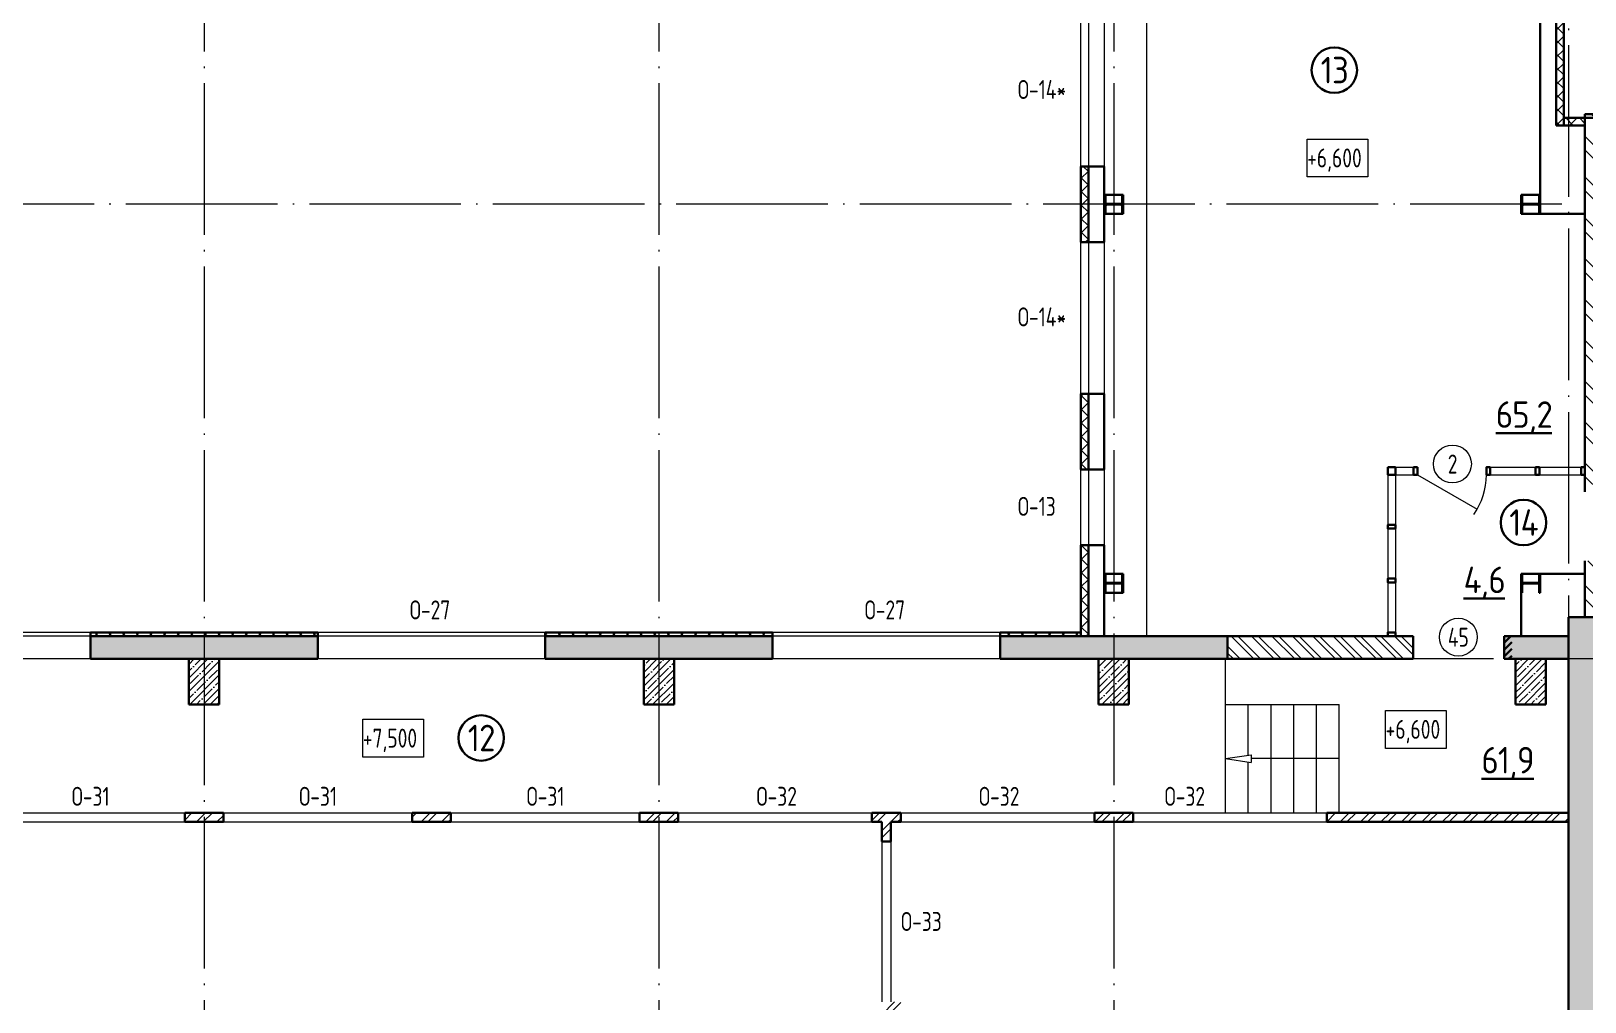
# Model space of a CAD drawing. Extents: x -965262 to 1142518, y -357520 to 71675.
# Drawn here: x -561589 to -541092, y -203877 to -191067 of the extents above; entities that cross this region are included whole.
import ezdxf

# ---------------------------------------------------------------- set-up
doc = ezdxf.new("R2010")
doc.units = 0
doc.header["$LTSCALE"] = 10
doc.linetypes.add('DOTE', pattern=[2.42, 2, -0.2, 0.02, -0.2])
doc.layers.get('0').update_dxf_attribs({"linetype": 'CONTINUOUS', "lineweight": 30})
doc.layers.add('DOTE', color=7, linetype='DOTE', lineweight=9)
doc.styles.add('GOST 2.304', font='isocpeur.ttf', dxfattribs={"width": 0.75, "height": 250})
doc.styles.add('GOST-2.304_Type-B', font='isocpeur.ttf', dxfattribs={"width": 0.9})
doc.styles.get("Standard").update_dxf_attribs({"font": 'isocpeur.ttf', "height": 300})
pattern_1 = [(45, (-631849.92, -214472.12), (-89.80256, 89.80256), []), (45, (-631760.11, -214472.12), (-89.80256, 89.80256), [158.75, -31.75, 0, -31.75])]
pattern_2 = [(135, (-631849.92, -214472.12), (-89.80256, -89.80256), []), (225, (-631849.92, -214472.12), (89.80256, -89.80256), [])]

msp = doc.modelspace()

# ---------------------------------------------------------------- hatches: boundary and pattern name
at = {"lineweight": 15}
h = msp.add_hatch(dxfattribs=at)
h.set_pattern_fill('ANSI37', color=30, scale=40, style=0)
h.set_pattern_definition([(45, (-84264.35, -633128.98), (-89.80256, 89.80256), []), (135, (-84264.35, -633128.98), (-89.80256, -89.80256), [])])
h.paths.add_polyline_path([(-547642.4, -198952.1), (-547742.4, -198952.1), (-547742.4, -199052.1), (-547642.4, -199052.1)])
h.paths.add_polyline_path([(-547642.4, -187017.1), (-547742.4, -187017.1), (-547742.4, -187852.1), (-547642.4, -187852.1)])
h.paths.add_polyline_path([(-544772.2, -186917.1), (-547742.4, -186917.1), (-547742.4, -187017.1), (-547642.4, -187017.1), (-544772.2, -187017.1)])
h.paths.add_polyline_path([(-541372.4, -186917.1), (-542972.2, -186917.1), (-542972.2, -187017.1), (-541372.4, -187017.1)])
h.paths.add_polyline_path([(-541372.4, -187017.1), (-541472.4, -187017.1), (-541472.4, -187952.1), (-541372.4, -187952.1)])
h.paths.add_polyline_path([(-547642.4, -189852.1), (-547742.4, -189852.1), (-547742.4, -190852.1), (-547642.4, -190852.1)])
h.paths.add_polyline_path([(-547642.4, -192852.1), (-547742.4, -192852.1), (-547742.4, -193852.1), (-547642.4, -193852.1)])
h.paths.add_polyline_path([(-547642.4, -195852.1), (-547742.4, -195852.1), (-547742.4, -196852.1), (-547642.4, -196852.1)])
h.paths.add_polyline_path([(-547642.4, -197852.1), (-547742.4, -197852.1), (-547742.4, -198952.1), (-547642.4, -198952.1)])
h.paths.add_polyline_path([(-541372.4, -192312.1), (-541472.4, -192312.1), (-541472.4, -189752.1), (-541372.4, -189752.1)])
h.paths.add_polyline_path([(-541092.4, -192312.1), (-541372.4, -192312.1), (-541372.4, -192212.1), (-541092.4, -192212.1)])
h.paths.add_polyline_path([(-541372.4, -187504.6), (-541472.4, -187504.6), (-541472.4, -187952.1), (-541372.4, -187952.1)])
h.paths.add_polyline_path([(-541372.4, -189504.6), (-541472.4, -189504.6), (-541472.4, -189752.1), (-541372.4, -189752.1)])
h.paths.add_polyline_path([(-542872.4, -186917.1), (-542972.2, -186917.1), (-542972.2, -187017.1), (-542872.4, -187017.1)])
h.paths.add_polyline_path([(-544872.4, -186917.1), (-544772.2, -186917.1), (-544772.2, -187017.1), (-544872.4, -187017.1)])
h = msp.add_hatch(dxfattribs=at)
h.set_pattern_fill('ANSI37', color=256, scale=40, angle=90, style=0)
h.set_pattern_definition(pattern_2)
h.paths.add_polyline_path([(-541092.4, -192162.1), (-541372.4, -192162.1), (-541372.4, -192262.1), (-541092.4, -192262.1)], flags=16)
h.paths.add_polyline_path([(-541372.4, -192262.1), (-541372.4, -192162.1), (-540492.4, -192162.1), (-540492.4, -192212.1), (-541092.4, -192212.1), (-541092.4, -192262.1)])
h.paths.add_polyline_path([(-540492.4, -192212.1), (-540052.3, -192212.1), (-540052.3, -192162.1), (-540492.4, -192162.1)])
h = msp.add_hatch(dxfattribs=at)
h.set_pattern_fill('ANSI32', color=4, scale=40, angle=90, style=0)
h.set_pattern_definition([(135, (-540857.1, -197178.84), (-269.408, -269.408), []), (135, (-540857.1, -196999.24), (-269.408, -269.408), [])])
h.paths.add_polyline_path([(-540692.4, -197147.1), (-541092.1, -197147.1), (-541092.1, -197242.1), (-540692.4, -197242.1)], flags=17)
h.paths.add_polyline_path([(-540692.4, -198057.1), (-541092.4, -198057.1), (-541092.4, -198152.1), (-540692.4, -198152.1)])
h.paths.add_polyline_path([(-540297.1, -195902.1), (-540492.1, -195902.1), (-540492.1, -196302.1), (-540297.1, -196302.1)])
h.paths.add_polyline_path([(-539387.1, -195902.1), (-539582.1, -195902.1), (-539582.1, -196302.1), (-539387.1, -196302.1)])
h.paths.add_polyline_path([(-540692.4, -196952.1), (-541092.1, -196952.1), (-541092.1, -197242.1), (-540692.4, -197242.1)])
h.paths.add_polyline_path([(-540297.1, -195902.1), (-540442.1, -195902.1), (-540442.1, -196302.1), (-540297.1, -196302.1)], flags=17)
h.paths.add_polyline_path([(-539242.1, -195902.1), (-539387.1, -195902.1), (-539387.1, -196302.1), (-539242.1, -196302.1)])
h.paths.add_polyline_path([(-540777.4, -198352.1), (-541092.4, -198352.1), (-541092.4, -198802.1), (-540777.4, -198802.1)])
h.paths.add_polyline_path([(-540692.4, -198352.1), (-540777.4, -198352.1), (-540777.4, -198802.1), (-540692.4, -198802.1)])
h.paths.add_polyline_path([(-540692.4, -198152.1), (-540777.4, -198152.1), (-540777.4, -198352.1), (-540692.4, -198352.1)])
h.paths.add_polyline_path([(-540777.4, -198152.1), (-541092.4, -198152.1), (-541092.4, -198352.1), (-540777.4, -198352.1)])
h.paths.add_polyline_path([(-534292.4, -198352.1), (-534692.4, -198352.1), (-534692.4, -198802.1), (-534292.4, -198802.1)])
h.paths.add_polyline_path([(-534777.4, -195902.1), (-539242.1, -195902.1), (-539242.1, -196302.1), (-534777.4, -196302.1)])
h.paths.add_polyline_path([(-540777.4, -193352.1), (-541092.4, -193352.1), (-541092.4, -196952.1), (-540777.4, -196952.1)])
h.paths.add_polyline_path([(-540442.1, -195902.1), (-540692.4, -195902.1), (-540692.4, -193352.1), (-540777.4, -193352.1), (-540777.4, -196952.1), (-540692.4, -196952.1), (-540692.4, -196302.1), (-540442.1, -196302.1)])
h.paths.add_polyline_path([(-540777.4, -192212.1), (-541092.4, -192212.1), (-541092.4, -193352.1), (-540777.4, -193352.1)])
h.paths.add_polyline_path([(-540052.3, -192212.1), (-540777.4, -192212.1), (-540777.4, -193352.1), (-540692.4, -193352.1), (-540692.4, -192612.1), (-540052.3, -192612.1)])
h.paths.add_polyline_path([(-536652.3, -192212.1), (-538252.3, -192212.1), (-538252.3, -192612.1), (-536652.3, -192612.1)])
h.paths.add_polyline_path([(-534292.4, -192212.1), (-534777.4, -192212.1), (-534777.4, -192612.1), (-534692.4, -192612.1), (-534692.4, -193352.1), (-534292.4, -193352.1)])
h.paths.add_polyline_path([(-534777.4, -192212.1), (-534852.3, -192212.1), (-534852.3, -192612.1), (-534777.4, -192612.1)])
h.paths.add_polyline_path([(-534292.4, -198152.1), (-534692.4, -198152.1), (-534692.4, -198352.1), (-534292.4, -198352.1)])
h.paths.add_polyline_path([(-534692.4, -196952.1), (-534292.4, -196952.1), (-534292.4, -193352.1), (-534692.4, -193352.1), (-534692.4, -195902.1), (-534777.4, -195902.1), (-534777.4, -196302.1), (-534692.4, -196302.1)])
h = msp.add_hatch(dxfattribs=at)
h.set_pattern_fill('ANSI35', color=256, scale=40, style=0)
h.set_pattern_definition([(45, (-963507.88, -163353.68), (-179.60512, 179.60512), []), (45, (-963328.27, -163353.68), (-179.60512, 179.60512), [317.5, -63.5, 0, -63.5])])
h.paths.add_polyline_path([(-540227.1, -198802.1), (-540492.1, -198802.1), (-540492.1, -199202.1), (-540227.1, -199202.1)], flags=17)
h.paths.add_polyline_path([(-539327.1, -198802.1), (-539592.1, -198802.1), (-539592.1, -199202.1), (-539327.1, -199202.1)])
h.paths.add_polyline_path([(-537177.4, -223502.1), (-538377.4, -223502.1), (-538377.4, -223902.1), (-537177.4, -223902.1)])
h.paths.add_polyline_path([(-534177.4, -223502.1), (-534777.4, -223502.1), (-534777.4, -223902.1), (-534177.4, -223902.1)])
h.paths.add_polyline_path([(-540177.4, -223502.1), (-540777.4, -223502.1), (-540777.4, -223902.1), (-540177.4, -223902.1)])
h.paths.add_polyline_path([(-540777.4, -223502.1), (-540927.4, -223502.1), (-540927.4, -223352.1), (-541307.4, -223352.1), (-541307.4, -223902.1), (-540777.4, -223902.1)])
h.paths.add_polyline_path([(-540927.4, -205352.1), (-541307.4, -205352.1), (-541307.4, -211352.1), (-540927.4, -211352.1)])
h.paths.add_polyline_path([(-528227.4, -223352.1), (-528627.4, -223352.1), (-528627.4, -223502.1), (-528777.4, -223502.1), (-528777.4, -223902.1), (-528227.4, -223902.1)])
h.paths.add_polyline_path([(-528227.4, -222752.3), (-528627.4, -222752.3), (-528627.4, -223352.1), (-528227.4, -223352.1)])
h.paths.add_polyline_path([(-528227.4, -219752.3), (-528627.4, -219752.3), (-528627.4, -220952.3), (-528227.4, -220952.3)])
h.paths.add_polyline_path([(-528227.4, -217352.1), (-528627.4, -217352.1), (-528627.4, -217952.3), (-528227.4, -217952.3)])
h.paths.add_polyline_path([(-528227.4, -216752.3), (-528627.4, -216752.3), (-528627.4, -217352.1), (-528227.4, -217352.1)])
h.paths.add_polyline_path([(-528227.4, -213752.3), (-528627.4, -213752.3), (-528627.4, -214952.3), (-528227.4, -214952.3)])
h.paths.add_polyline_path([(-528227.4, -211352.1), (-528627.4, -211352.1), (-528627.4, -211952.3), (-528227.4, -211952.3)])
h.paths.add_polyline_path([(-528227.4, -210752.3), (-528627.4, -210752.3), (-528627.4, -211352.1), (-528227.4, -211352.1)])
h.paths.add_polyline_path([(-528227.4, -207752.3), (-528627.4, -207752.3), (-528627.4, -208952.3), (-528227.4, -208952.3)])
h.paths.add_polyline_path([(-528227.4, -205352.1), (-528627.4, -205352.1), (-528627.4, -205952.3), (-528227.4, -205952.3)])
h.paths.add_polyline_path([(-528227.4, -204752.3), (-528627.4, -204752.3), (-528627.4, -205352.1), (-528227.4, -205352.1)])
h.paths.add_polyline_path([(-528227.4, -201752.3), (-528627.4, -201752.3), (-528627.4, -202952.3), (-528227.4, -202952.3)])
h.paths.add_polyline_path([(-528227.4, -199352.1), (-528627.4, -199352.1), (-528627.4, -199952.3), (-528227.4, -199952.3)])
h.paths.add_polyline_path([(-528227.4, -198802.1), (-528777.4, -198802.1), (-528777.4, -199202.1), (-528627.4, -199202.1), (-528627.4, -199352.1), (-528227.4, -199352.1)])
h.paths.add_polyline_path([(-528777.4, -198802.1), (-529378.2, -198802.1), (-529378.2, -199202.1), (-528777.4, -199202.1)])
h.paths.add_polyline_path([(-531178.2, -198802.1), (-532378.2, -198802.1), (-532378.2, -199202.1), (-531178.2, -199202.1)])
h.paths.add_polyline_path([(-534178.2, -198802.1), (-534777.4, -198802.1), (-534777.4, -199202.1), (-534178.2, -199202.1)])
h.paths.add_polyline_path([(-534777.4, -198802.1), (-539327.1, -198802.1), (-539327.1, -199202.1), (-534777.4, -199202.1)])
h.paths.add_polyline_path([(-540227.1, -198802.1), (-540777.4, -198802.1), (-540777.4, -199202.1), (-540227.1, -199202.1)])
h.paths.add_polyline_path([(-540777.4, -198802.1), (-541307.4, -198802.1), (-541307.4, -199352.1), (-540927.4, -199352.1), (-540927.4, -199202.1), (-540777.4, -199202.1)])
h.paths.add_polyline_path([(-540927.4, -199352.1), (-541307.4, -199352.1), (-541307.4, -205352.1), (-540927.4, -205352.1)])
h.paths.add_polyline_path([(-534777.4, -223502.1), (-535377.4, -223502.1), (-535377.4, -223902.1), (-534777.4, -223902.1)])
h.paths.add_polyline_path([(-531177.4, -223902.1), (-531177.4, -223502.1), (-532377.4, -223502.1), (-532377.4, -223902.1)])
h.paths.add_polyline_path([(-529377.4, -223502.1), (-529377.4, -223902.1), (-528777.4, -223902.1), (-528777.4, -223502.1)])
h.paths.add_polyline_path([(-541307.4, -215752), (-540927.4, -215751.9), (-540927.4, -211352.1), (-541307.4, -211352.1)])
h.paths.add_polyline_path([(-540927.4, -216651.9), (-541307.4, -216652.1), (-541307.4, -217352.1), (-540927.4, -217352.1)])
h.paths.add_polyline_path([(-540927.4, -218931.7), (-541307.4, -218931.7), (-541307.4, -223352.1), (-540927.4, -223352.1)])
h.paths.add_polyline_path([(-541307.4, -218031.7), (-540927.4, -218031.7), (-540927.4, -217352.1), (-541307.4, -217352.1)])
h.paths.add_polyline_path([(-537177.4, -199202.1), (-535377.4, -199202.1), (-535377.4, -198802.1), (-537177.4, -198802.1)])
h = msp.add_hatch(dxfattribs=at)
h.set_pattern_fill('ANSI37', color=256, scale=40, angle=90)
h.set_pattern_definition(pattern_2)
h.paths.add_polyline_path([(-560807.2, -199002.1), (-560807.2, -199052.1), (-557807.2, -199052.1), (-557807.2, -199002.1)])
h = msp.add_hatch(dxfattribs=at)
h.set_pattern_fill('ANSI37', color=256, scale=40, angle=90)
h.set_pattern_definition(pattern_2)
h.paths.add_polyline_path([(-551807.2, -199052.1), (-551807.2, -199002.1), (-554807.2, -199002.1), (-554807.2, -199052.1)])
h = msp.add_hatch(dxfattribs=at)
h.set_pattern_fill('ANSI37', color=256, scale=40, angle=90)
h.set_pattern_definition(pattern_2)
h.paths.add_polyline_path([(-547742.4, -199052.1), (-547742.4, -199002.1), (-548807.2, -199002.1), (-548807.2, -199052.1)])
h = msp.add_hatch(dxfattribs=at)
h.set_pattern_fill('ANSI35', color=256, scale=40)
h.set_pattern_definition([(45, (-544702.22, -199182.91), (-179.6051, 179.6051), []), (45, (-544522.6, -199182.91), (-179.6051, 179.6051), [317.5, -63.5, 0, -63.5])])
h.paths.add_polyline_path([(-543358.3, -199052.1), (-545807.2, -199052.1), (-545807.2, -199352.1), (-543358.3, -199352.1)])
h.paths.add_polyline_path([(-569807.2, -199052.1), (-572807.2, -199052.1), (-572807.2, -199352.1), (-569807.2, -199352.1)])
h.paths.add_polyline_path([(-563807.2, -199052.1), (-566807.2, -199052.1), (-566807.2, -199352.1), (-563807.2, -199352.1)])
h.paths.add_polyline_path([(-557807.2, -199052.1), (-560807.2, -199052.1), (-560807.2, -199352.1), (-557807.2, -199352.1)])
h.paths.add_polyline_path([(-551807.2, -199052.1), (-554807.2, -199052.1), (-554807.2, -199352.1), (-551807.2, -199352.1)])
h.paths.add_polyline_path([(-543358.3, -199052.1), (-548807.2, -199052.1), (-548807.2, -199352.1), (-543358.3, -199352.1)])
h.paths.add_polyline_path([(-541307.4, -199052.1), (-542158.3, -199052.1), (-542158.3, -199352.1), (-541307.4, -199352.1)])
h.paths.add_polyline_path([(-541307.4, -223452.1), (-541307.4, -223352.1), (-541607.4, -223352.1), (-541607.4, -223352.1), (-542007.4, -223352.1), (-542807.4, -223352.1), (-542807.4, -223652.1), (-541307.4, -223652.1)])
h.paths.add_polyline_path([(-545807.4, -223352.1), (-545807.4, -223702.1), (-548807.4, -223702.1), (-548807.4, -223352.1)])
h.paths.add_polyline_path([(-551807.4, -223352.1), (-553107.4, -223352.1), (-553107.4, -223352.1), (-553507.4, -223352.1), (-554807.4, -223352.1), (-554807.4, -223652.1), (-551807.4, -223652.1)])
h.paths.add_polyline_path([(-557807.4, -223352.1), (-559107.4, -223352.1), (-559107.4, -223352.1), (-559507.4, -223352.1), (-560807.4, -223352.1), (-560807.4, -223652.1), (-557807.4, -223652.1)])
h.paths.add_polyline_path([(-563807.4, -223352.1), (-565107.4, -223352.1), (-565107.4, -223352.1), (-565507.4, -223352.1), (-566807.4, -223352.1), (-566807.4, -223652.1), (-563807.4, -223652.1)])
h.paths.add_polyline_path([(-569807.4, -223352.1), (-571107.4, -223352.1), (-571107.4, -223352.1), (-571507.4, -223352.1), (-572807.4, -223352.1), (-572807.4, -223652.1), (-569807.4, -223652.1)])
h.paths.add_polyline_path([(-575807.4, -223352.1), (-576607.4, -223352.1), (-576607.4, -223352.1), (-577007.4, -223352.1), (-577307.4, -223536), (-577307.4, -223652.1), (-575807.4, -223652.1)])
h.paths.add_polyline_path([(-577007.4, -213002.1), (-577307.4, -213002.1), (-577307.4, -213927.1), (-577007.4, -213927.1), (-577007.4, -213927.1)])
h.paths.add_polyline_path([(-577007.4, -210152.1), (-577307.4, -210152.1), (-577307.4, -211802.1), (-577007.4, -211802.1)])
h.paths.add_polyline_path([(-577007.4, -208952.1), (-577357.4, -208952.1), (-577357.4, -207302.1), (-577007.4, -207302.1)])
h.paths.add_polyline_path([(-577007.4, -204452.1), (-577307.4, -204452.1), (-577307.4, -206102.1), (-577007.4, -206102.1)])
h.paths.add_polyline_path([(-577007.4, -201602.1), (-577307.4, -201602.1), (-577307.4, -203252.1), (-577007.4, -203252.1)])
h.paths.add_polyline_path([(-577307.4, -208952.1), (-577357.4, -208952.1), (-577357.4, -207302.1), (-577307.4, -207302.1)])
h.paths.add_polyline_path([(-577007.4, -223352.1), (-577307.4, -223536), (-577307.4, -221851.9), (-577007.4, -221851.9)])
h.paths.add_polyline_path([(-577307.4, -218851.9), (-577307.4, -216927.1), (-577007.4, -216927.1), (-577007.4, -218851.9)])
h.paths.add_polyline_path([(-577307.4, -200402.1), (-577307.4, -199052.1), (-575807.2, -199052.1), (-575807.2, -199352.1), (-577007.4, -199353), (-577007.4, -200402.1)])
h.paths.add_polyline_path([(-548807.4, -223652.1), (-545807.4, -223652.1), (-545807.4, -223702.1), (-548807.4, -223702.1)])
h = msp.add_hatch(dxfattribs=at)
h.set_pattern_fill('ANSI32', color=256, scale=20, angle=90)
h.set_pattern_definition([(135, (-1378181, -304977.83), (-134.70384, -134.70384), []), (135, (-1378181, -304888.03), (-134.70384, -134.70384), [])])
h.paths.add_polyline_path([(-543358.3, -199052.1), (-545807.2, -199052.1), (-545807.2, -199352.1), (-543358.3, -199352.1)])
h = msp.add_hatch()
h.set_pattern_fill('ANSI31', color=3, scale=20)
h.set_pattern_definition([(45, (-1378181, -304977.83), (-44.9012806, 44.9012806), [])])
h.paths.add_polyline_path([(-542158.3, -199352.1), (-542158.3, -199052.1), (-542058.3, -199052.1), (-542058.3, -199352.1)])
h = msp.add_hatch(dxfattribs=at)
h.set_pattern_fill('ANSI32', color=1, scale=20)
h.set_pattern_definition([(45, (169335.63, -217131.9), (-134.70384, 134.70384), []), (45, (169425.43, -217131.9), (-134.70384, 134.70384), [])])
h.paths.add_polyline_path([(-571107.4, -213142.1), (-572507.9, -213142.1), (-572507.9, -213012.1), (-572627.9, -213012.1), (-572627.9, -213142.1), (-577007.4, -213142.1), (-577007.4, -213262.1), (-571357.4, -213262.1), (-571357.4, -213522.1), (-571107.4, -213522.1)], flags=17)
h.paths.add_polyline_path([(-571107.4, -213142.1), (-572507.4, -213142.1), (-572507.4, -213012.1), (-572627.4, -213012.1), (-572627.4, -213142.1), (-577007.4, -213142.1), (-577007.4, -213262.1), (-571357.4, -213262.1), (-571357.4, -213522.1), (-571107.4, -213522.1)], flags=16)
h.paths.add_polyline_path([(-550117.4, -209752.1), (-550247.4, -209752.1), (-550247.4, -209882.1), (-550117.4, -209882.1)], flags=17)
h.paths.add_polyline_path([(-550117.4, -209752.1), (-550247.4, -209752.1), (-550247.4, -209882.1), (-550117.4, -209882.1)], flags=16)
h.paths.add_polyline_path([(-545787.4, -220832.1), (-545907.4, -220832.1), (-545907.4, -221122.1), (-545787.4, -221122.1)], flags=17)
h.paths.add_polyline_path([(-576607.4, -205172.1), (-576607.4, -205052.1), (-574057.9, -205052.2), (-574057.9, -205172.1), (-574187.9, -205172.1), (-574187.9, -206222), (-574307.9, -206222), (-574307.8, -205172.1), (-576607.4, -205172.1)])
h.paths.add_polyline_path([(-572627.9, -205302.2), (-572627.9, -205172.1), (-573147.9, -205172.1), (-573147.9, -205052.1), (-572627.9, -205052.1), (-572627.9, -201252.1), (-572507.9, -201254.7), (-572507.9, -201382.1), (-572377.9, -201382.1), (-572377.9, -201502.1), (-572507.9, -201502.1), (-572507.9, -205302.2), (-572627.9, -205302.2)])
h.paths.add_polyline_path([(-572627.9, -206222), (-572627.9, -205842.2), (-572507.9, -205842.2), (-572507.9, -206222)])
h.paths.add_polyline_path([(-572627.9, -207511.9), (-572627.9, -207132), (-572507.9, -207132), (-572507.9, -207511.9), (-572627.9, -207511.9)])
h.paths.add_polyline_path([(-577007.4, -208302.1), (-577007.4, -208182.2), (-574307.9, -208182.2), (-574307.9, -207132), (-574187.9, -207132), (-574187.9, -208182), (-574057.9, -208182.1), (-574057.9, -208302.1), (-577007.4, -208302.1)])
h.paths.add_polyline_path([(-572627.8, -208432.1), (-572627.9, -208302.1), (-573147.6, -208302.1), (-573147.6, -208182.1), (-572627.9, -208182.1), (-572627.9, -208051.9), (-572507.9, -208051.9), (-572507.9, -208432.1), (-572627.9, -208432.1)])
h.paths.add_polyline_path([(-572757.9, -210912), (-572757.9, -210532), (-572507.9, -210532), (-572507.9, -210912)])
h.paths.add_polyline_path([(-577007.4, -213262.1), (-577007.4, -213142.1), (-572627, -213142.1), (-572627, -213012.1), (-572507.9, -213011.8), (-572506.9, -213142.1), (-571107.4, -213142.1), (-571107.4, -213522.1), (-571357.4, -213522.1), (-571357.4, -213262.1), (-577007.4, -213262.1)])
h.paths.add_polyline_path([(-576607.9, -217252.1), (-576607.4, -217132.1), (-571507.4, -217132.1), (-571507.4, -217252.1), (-576607.4, -217252.1)])
h.paths.add_polyline_path([(-571357.4, -217052.1), (-571357.4, -216532.1), (-571107.4, -216532.1), (-571107.4, -217052.1)])
h.paths.add_polyline_path([(-572627.9, -200052.1), (-572627.9, -199352.1), (-572507.9, -199352.1), (-572507.9, -200052.1)])
h.paths.add_polyline_path([(-571467.9, -201502.1), (-571467.9, -201382.1), (-571052.4, -201382.1), (-571052.4, -201502.1)])
h.paths.add_polyline_path([(-568562.4, -201502.1), (-568562.4, -201382.1), (-568055, -201382.1), (-568052.5, -201502.1)])
h.paths.add_polyline_path([(-565562.4, -201502.1), (-565562.4, -201382.1), (-565052.5, -201382.1), (-565052.5, -201502.1)])
h.paths.add_polyline_path([(-562562.4, -201502.1), (-562562.4, -201382.1), (-562052.5, -201382.1), (-562052.5, -201502.1)])
h.paths.add_polyline_path([(-559562.4, -201502.1), (-559562.4, -201382.1), (-559052.5, -201382.1), (-559052.5, -201502.1)])
h.paths.add_polyline_path([(-556562.4, -201502.1), (-556562.4, -201382.1), (-556052.5, -201382.1), (-556052.5, -201502.1)])
h.paths.add_polyline_path([(-553562.4, -201502.1), (-553562.4, -201382.1), (-553052.5, -201382.1), (-553052.5, -201502.1)])
h.paths.add_polyline_path([(-550497.4, -201502.1), (-550497.4, -201382.1), (-550117.4, -201382.1), (-550117.4, -201502.1), (-550247.4, -201502.1), (-550247.4, -201762.1), (-550367.4, -201762.1), (-550367.4, -201502.1)])
h.paths.add_polyline_path([(-547562.4, -201502.1), (-547562.4, -201382.1), (-547052.5, -201382.1), (-547052.5, -201502.1)])
h.paths.add_polyline_path([(-544497.4, -201502.1), (-544497.4, -201382.1), (-541307.4, -201382.1), (-541307.4, -201502.1)])
h.paths.add_polyline_path([(-550367.4, -204257.1), (-550367.4, -203877.1), (-550117.4, -203877.1), (-550117.4, -204257.1)])
h.paths.add_polyline_path([(-550367.4, -206752.1), (-550367.4, -206372.1), (-550117.4, -206372.1), (-550117.4, -206752.1)])
h.paths.add_polyline_path([(-550367.4, -210132.1), (-550367.4, -209752.1), (-550117.4, -209752.1), (-550117.4, -210002.1), (-550247.4, -210002.1), (-550247.4, -210132.1)])
h.paths.add_polyline_path([(-549067.4, -210002.1), (-549067.4, -209882.1), (-548687.4, -209882.1), (-548687.4, -210002.1)])
h.paths.add_polyline_path([(-547637.4, -210002.1), (-547637.4, -209882.1), (-547387.4, -209882.1), (-547387.4, -211052.1), (-547507.4, -211052.1), (-547507.4, -210002.1)])
h.paths.add_polyline_path([(-547107.4, -211652.1), (-547107.4, -211532.1), (-542007.4, -211532.1), (-542007.4, -211652.1)])
h.paths.add_polyline_path([(-541607.4, -211652.1), (-541607.4, -211532.1), (-541307.4, -211532.1), (-541307.4, -211652.1)])
h.paths.add_polyline_path([(-547637.4, -214992.1), (-547637.4, -214872.1), (-547507.4, -214872.1), (-547507.4, -213717.1), (-547387.4, -213717.1), (-547387.4, -214872.1), (-541307.4, -214872.1), (-541307.4, -214992.1)])
h.paths.add_polyline_path([(-547507.4, -212807.1), (-547507.4, -211652.1), (-547387.4, -211652.1), (-547387.4, -212807.1)])
h.paths.add_polyline_path([(-550367.4, -212627.1), (-550367.4, -212247.1), (-550117.4, -212247.1), (-550117.4, -212627.1)])
h.paths.add_polyline_path([(-550367.4, -214992.1), (-550367.4, -214742.1), (-550247.4, -214742.1), (-550247.4, -214872.1), (-548547.4, -214872.1), (-548547.4, -214992.1)])
h.paths.add_polyline_path([(-541607.4, -217172.1), (-541607.4, -217052.1), (-541307.4, -217052.1), (-541307.4, -217172.1), (-541607.4, -217172.1)])
h.paths.add_polyline_path([(-541607.4, -217652.1), (-541607.4, -217532.1), (-541307.4, -217532.1), (-541307.4, -217652.1), (-541607.4, -217652.1)])
h.paths.add_polyline_path([(-545907.4, -221122.1), (-545907.4, -217812.1), (-543207.4, -217812.1), (-543207.4, -219032.1), (-541307.4, -219032.1), (-541307.4, -219152.1), (-543327.4, -219152.1), (-543327.4, -217932.1), (-545787.4, -217932.1), (-545787.4, -221122.1)])
h.paths.add_polyline_path([(-547887.8, -222282.1), (-547887.9, -222162.1), (-545907.4, -222162.1), (-545907.4, -222032.1), (-545787.4, -222032.1), (-545787.4, -222282.1), (-547887.9, -222282.1)])
h.paths.add_polyline_path([(-548007.8, -223352.1), (-548007.8, -222542.1), (-547887.8, -222542.1), (-547887.8, -223352.1)])
h.paths.add_polyline_path([(-572627, -213142.1), (-572627.4, -213142.1), (-572627.4, -213012.1), (-572627, -213012.1)], flags=16)
h.paths.add_polyline_path([(-572506.9, -213142.1), (-572507.4, -213142.1), (-572507.4, -213012.1), (-572506.9, -213012.1)], flags=16)
h.paths.add_polyline_path([(-545787.4, -220832.1), (-545907.4, -220832.1), (-545907.4, -220822.1), (-545787.4, -220822.1)], flags=17)
h = msp.add_hatch(dxfattribs=at)
h.set_pattern_fill('ANSI35', color=256, scale=20, style=0)
h.set_pattern_definition(pattern_1)
h.paths.add_polyline_path([(-559107.4, -199352.1), (-559507.4, -199352.1), (-559507.4, -199952.1), (-559107.4, -199952.1)])
h = msp.add_hatch(dxfattribs=at)
h.set_pattern_fill('ANSI35', color=256, scale=20, style=0)
h.set_pattern_definition(pattern_1)
h.paths.add_polyline_path([(-553107.4, -199352.1), (-553507.4, -199352.1), (-553507.4, -199952.1), (-553107.4, -199952.1)])
h = msp.add_hatch(dxfattribs=at)
h.set_pattern_fill('ANSI35', color=256, scale=20, style=0)
h.set_pattern_definition(pattern_1)
h.paths.add_polyline_path([(-547107.4, -199352.1), (-547507.4, -199352.1), (-547507.4, -199952.1), (-547107.4, -199952.1)])
h = msp.add_hatch(dxfattribs=at)
h.set_pattern_fill('ANSI35', color=256, scale=20, style=0)
h.set_pattern_definition(pattern_1)
h.paths.add_polyline_path([(-541607.4, -199352.1), (-542007.4, -199352.1), (-542007.4, -199952.1), (-541607.4, -199952.1)])

# ---------------------------------------------------------------- linework, layer by layer
at = {"color": 86, "lineweight": 15}
msp.add_line((-546872.4, -199052.1, -4711.1), (-546872.4, -187017.1, -4711.1), dxfattribs=at)
for p, q in [((-541682.4, -189504.6, -3289.8), (-541682.4, -193227.1, -4711.1)), ((-540052.3, -192162.1, -2902.6), (-541092.4, -192162.1, -2902.6)), ((-541092.4, -192162.1, -2902.6), (-541092.4, -192212.1, -4711.1)), ((-547642.4, -192852.1, -4741.1), (-547432.4, -192852.1, -4711.1)), ((-547432.4, -193227.1, -4711.1), (-547432.4, -192852.1, -4711.1)), ((-547182.4, -193227.1, -4711.1), (-547432.4, -193227.1, -4711.1)), ((-547182.4, -193477.1, -4711.1), (-547182.4, -193227.1, -4711.1)), ((-541682.4, -193227.1, -4711.1), (-541932.4, -193227.1, -4711.1)), ((-541932.4, -193227.1, -4711.1), (-541932.4, -193477.1, -4711.1)), ((-547432.4, -193477.1, -4711.1), (-547182.4, -193477.1, -4711.1)), ((-547432.4, -193852.1, -4711.1), (-547432.4, -193477.1, -4711.1)), ((-541932.4, -193477.1, -4711.1), (-541092.4, -193477.1, -4711.1)), ((-547642.4, -193852.1, -4741.1), (-547432.4, -193852.1, -4711.1)), ((-547642.4, -195852.1, -4741.1), (-547432.4, -195852.1, -4711.1)), ((-547432.4, -196852.1, -4711.1), (-547432.4, -195852.1, -4711.1)), ((-547642.4, -196852.1, -4741.1), (-547432.4, -196852.1, -4711.1)), ((-547642.4, -197852.1, -4741.1), (-547432.4, -197852.1, -4711.1)), ((-547432.4, -198227.1, -4711.1), (-547432.4, -197852.1, -4711.1)), ((-547182.4, -198227.1, -4711.1), (-547432.4, -198227.1, -4711.1)), ((-547182.4, -198477.1, -4711.1), (-547182.4, -198227.1, -4711.1)), ((-541092.4, -198227.1, -4711.1), (-541932.4, -198227.1, -4711.1)), ((-541932.4, -198227.1, -4711.1), (-541932.4, -199052.1, -4741.1)), ((-547432.4, -199052.1, -4711.1), (-547432.4, -198477.1, -4711.1)), ((-547432.4, -198477.1, -4711.1), (-547182.4, -198477.1, -4711.1)), ((-560807.2, -199002.1, -4741.1), (-560807.2, -199352.1, -4741.1)), ((-557807.2, -199002.1, -4741.1), (-560807.2, -199002.1, -4741.1)), ((-557807.2, -199352.1, -4741.1), (-557807.2, -199002.1, -4741.1)), ((-554807.2, -199002.1, -4741.1), (-554807.2, -199352.1, -4741.1)), ((-551807.2, -199002.1, -4741.1), (-554807.2, -199002.1, -4741.1)), ((-551807.2, -199352.1, -4741.1), (-551807.2, -199002.1, -4741.1)), ((-548807.2, -199002.1, -4741.1), (-548807.2, -199352.1, -4741.1)), ((-547742.4, -199002.1, -4741.1), (-548807.2, -199002.1, -4741.1)), ((-557807.2, -199052.1, -4741.1), (-560807.2, -199052.1, -4741.1)), ((-551807.2, -199052.1, -4741.1), (-554807.2, -199052.1, -4741.1)), ((-543358.3, -199052.1, -4741.1), (-548807.2, -199052.1, -4741.1)), ((-545807.2, -199352.1, -4741.1), (-545807.2, -199052.1, -4741.1)), ((-543358.3, -199352.1, -4741.1), (-543358.3, -199052.1, -4741.1)), ((-541307.4, -199052.1, -4741.1), (-542158.3, -199052.1, -4741.1)), ((-542158.3, -199352.1, -4741.1), (-542158.3, -199052.1, -4741.1)), ((-560807.2, -199352.1, -4741.1), (-557807.2, -199352.1, -4741.1)), ((-559107.4, -199352.1, -4711.1), (-559507.4, -199352.1, -4711.1)), ((-554807.2, -199352.1, -4741.1), (-551807.2, -199352.1, -4741.1)), ((-548807.2, -199352.1, -4741.1), (-543358.3, -199352.1, -4741.1)), ((-542158.3, -199352.1, -4741.1), (-541307.4, -199352.1, -4741.1))]:
    msp.add_line(p, q)
at = {"color": 30}
for p, q in [((-541472.4, -189504.6, -3259.8), (-541472.4, -192312.1, -4711.1)), ((-541372.4, -192312.1, -2902.6), (-541372.4, -189504.6, -3259.8)), ((-547742.4, -192852.1, -4741.1), (-547742.4, -193852.1, -4741.1)), ((-547642.4, -192852.1, -4741.1), (-547742.4, -192852.1, -4741.1)), ((-547642.4, -193852.1, -4741.1), (-547642.4, -192852.1, -4741.1)), ((-547742.4, -193852.1, -4741.1), (-547642.4, -193852.1, -4741.1)), ((-547742.4, -195852.1, -4741.1), (-547742.4, -196852.1, -4741.1)), ((-547642.4, -195852.1, -4741.1), (-547742.4, -195852.1, -4741.1)), ((-547642.4, -196852.1, -4741.1), (-547642.4, -195852.1, -4741.1)), ((-547742.4, -196852.1, -4741.1), (-547642.4, -196852.1, -4741.1)), ((-547742.4, -197852.1, -4741.1), (-547742.4, -199052.1, -4741.1)), ((-547642.4, -197852.1, -4741.1), (-547742.4, -197852.1, -4741.1)), ((-547642.4, -199052.1, -4741.1), (-547642.4, -197852.1, -4741.1))]:
    msp.add_line(p, q, dxfattribs=at)
at = {"color": 30, "lineweight": 15}
for p, q in [((-547742.4, -192852.1, -4741.1), (-547742.4, -190852.1, -4741.1)), ((-547642.4, -190852.1, -4741.1), (-547642.4, -192852.1, -4741.1)), ((-547742.4, -195852.1, -4741.1), (-547742.4, -193852.1, -4741.1)), ((-547642.4, -193852.1, -4741.1), (-547642.4, -195852.1, -4741.1)), ((-547742.4, -197852.1, -4741.1), (-547742.4, -196852.1, -4741.1)), ((-547642.4, -196852.1, -4741.1), (-547642.4, -197852.1, -4741.1))]:
    msp.add_line(p, q, dxfattribs=at)
at = {"lineweight": 15}
for p, q in [((-547432.4, -190852.1, -4711.1), (-547432.4, -192852.1, -4711.1)), ((-544756.1, -192491.9, -3259.8), (-543956.1, -192491.9, -3259.8)), ((-544756.1, -192991.9, -3259.8), (-544756.1, -192491.9, -3259.8)), ((-543956.1, -192491.9, -3259.8), (-543956.1, -192991.9, -3259.8)), ((-543956.1, -192991.9, -3259.8), (-544756.1, -192991.9, -3259.8)), ((-547432.4, -193852.1, -4711.1), (-547432.4, -195852.1, -4711.1)), ((-547432.4, -196852.1, -4711.1), (-547432.4, -197852.1, -4711.1)), ((-560807.2, -199002.1, -4741.1), (-563807.2, -199002.1, -4741.1)), ((-554807.2, -199002.1, -4741.1), (-557807.2, -199002.1, -4741.1)), ((-548807.2, -199002.1, -4741.1), (-551807.2, -199002.1, -4741.1)), ((-560807.2, -199052.1, -4741.1), (-563807.2, -199052.1, -4741.1)), ((-554807.2, -199052.1, -4741.1), (-557807.2, -199052.1, -4741.1)), ((-548807.2, -199052.1, -4741.1), (-551807.2, -199052.1, -4741.1)), ((-560807.2, -199352.1, -4741.1), (-563807.2, -199352.1, -4741.1)), ((-554807.2, -199352.1, -4741.1), (-557807.2, -199352.1, -4741.1)), ((-551047.8, -199352.1, -4711.1), (-553107.8, -199352.1, -4711.1)), ((-548807.2, -199352.1, -4741.1), (-551807.2, -199352.1, -4741.1)), ((-545832.9, -201382.1, -4711.1), (-545832.9, -199352.1, -4741.1)), ((-545832.9, -199952.1, -4711.1), (-544332.9, -199952.1, -4711.1)), ((-545532.9, -200623.8, -4711.1), (-545532.9, -199952.1, -4711.1)), ((-545232.9, -201382.1, -4711.1), (-545232.9, -199952.1, -4711.1)), ((-544932.9, -201382.1, -4711.1), (-544932.9, -199952.1, -4711.1)), ((-544632.9, -201382.1, -4711.1), (-544632.9, -199952.1, -4711.1)), ((-544332.9, -201382.1, -4711.1), (-544332.9, -199952.1, -4711.1)), ((-543720.7, -200031.7, -3259.8), (-542920.7, -200031.7, -3259.8)), ((-543720.7, -200531.7, -3259.8), (-543720.7, -200031.7, -3259.8)), ((-542920.7, -200031.7, -3259.8), (-542920.7, -200531.7, -3259.8)), ((-557212.8, -200147.7, -1451.3), (-556412.8, -200147.7, -1451.3)), ((-557212.8, -200647.7, -1451.3), (-557212.8, -200147.7, -1451.3)), ((-556412.8, -200147.7, -1451.3), (-556412.8, -200647.7, -1451.3)), ((-556412.8, -200647.7, -1451.3), (-557212.8, -200647.7, -1451.3)), ((-545832.9, -200667.1, -4711.1), (-545493.6, -200618.1, -4711.1)), ((-545493.6, -200618.1, -4711.1), (-545493.6, -200716.1, -4711.1)), ((-542920.7, -200531.7, -3259.8), (-543720.7, -200531.7, -3259.8)), ((-545832.9, -200667.1, -4711.1), (-545493.6, -200716.1, -4711.1)), ((-545532.9, -201382.1, -4711.1), (-545532.9, -200710.4, -4711.1)), ((-544332.9, -200667.1, -4711.1), (-545493.6, -200667.1, -4711.1))]:
    msp.add_line(p, q, dxfattribs=at)
at = {"lineweight": 30}
for p, q in [((-541472.4, -192312.1, -4711.1), (-541472.4, -192212.1, -4711.1)), ((-547432.4, -193227.1, -4711.1), (-547432.4, -193477.1, -4711.1)), ((-547418.4, -193227.1, -4711.1), (-547432.4, -193227.1, -4711.1)), ((-547418.4, -193327.6, -4711.1), (-547418.4, -193227.1, -4711.1)), ((-547196.4, -193227.1, -4711.1), (-547196.4, -193327.6, -4711.1)), ((-547182.4, -193227.1, -4711.1), (-547196.4, -193227.1, -4711.1)), ((-547182.4, -193477.1, -4711.1), (-547182.4, -193227.1, -4711.1)), ((-541932.4, -193227.1, -4711.1), (-541932.4, -193477.1, -4711.1)), ((-541918.4, -193227.1, -4711.1), (-541932.4, -193227.1, -4711.1)), ((-541918.4, -193327.6, -4711.1), (-541918.4, -193227.1, -4711.1)), ((-541696.4, -193227.1, -4711.1), (-541696.4, -193327.6, -4711.1)), ((-541682.4, -193227.1, -4711.1), (-541696.4, -193227.1, -4711.1)), ((-541682.4, -193477.1, -4711.1), (-541682.4, -193227.1, -4711.1)), ((-547432.4, -193477.1, -4711.1), (-547418.4, -193477.1, -4711.1)), ((-547418.4, -193477.1, -4711.1), (-547418.4, -193376.6, -4711.1)), ((-547216.4, -193347.6, -4711.1), (-547398.4, -193347.6, -4711.1)), ((-547398.4, -193356.6, -4711.1), (-547216.4, -193356.6, -4711.1)), ((-547196.4, -193376.6, -4711.1), (-547196.4, -193477.1, -4711.1)), ((-547196.4, -193477.1, -4711.1), (-547182.4, -193477.1, -4711.1)), ((-541932.4, -193477.1, -4711.1), (-541918.4, -193477.1, -4711.1)), ((-541918.4, -193477.1, -4711.1), (-541918.4, -193376.6, -4711.1)), ((-541716.4, -193347.6, -4711.1), (-541898.4, -193347.6, -4711.1)), ((-541898.4, -193356.6, -4711.1), (-541716.4, -193356.6, -4711.1)), ((-541696.4, -193376.6, -4711.1), (-541696.4, -193477.1, -4711.1)), ((-541696.4, -193477.1, -4711.1), (-541682.4, -193477.1, -4711.1)), ((-547432.4, -198227.1, -4711.1), (-547432.4, -198477.1, -4711.1)), ((-547418.4, -198227.1, -4711.1), (-547432.4, -198227.1, -4711.1)), ((-547418.4, -198327.6, -4711.1), (-547418.4, -198227.1, -4711.1)), ((-547418.4, -198477.1, -4711.1), (-547418.4, -198376.6, -4711.1)), ((-547216.4, -198347.6, -4711.1), (-547398.4, -198347.6, -4711.1)), ((-547398.4, -198356.6, -4711.1), (-547216.4, -198356.6, -4711.1)), ((-547196.4, -198227.1, -4711.1), (-547196.4, -198327.6, -4711.1)), ((-547182.4, -198227.1, -4711.1), (-547196.4, -198227.1, -4711.1)), ((-547196.4, -198376.6, -4711.1), (-547196.4, -198477.1, -4711.1)), ((-547182.4, -198477.1, -4711.1), (-547182.4, -198227.1, -4711.1)), ((-541932.4, -198227.1, -4711.1), (-541932.4, -198477.1, -4711.1)), ((-541918.4, -198227.1, -4711.1), (-541932.4, -198227.1, -4711.1)), ((-541918.4, -198327.6, -4711.1), (-541918.4, -198227.1, -4711.1)), ((-541918.4, -198477.1, -4711.1), (-541918.4, -198376.6, -4711.1)), ((-541716.4, -198347.6, -4711.1), (-541898.4, -198347.6, -4711.1)), ((-541898.4, -198356.6, -4711.1), (-541716.4, -198356.6, -4711.1)), ((-541696.4, -198227.1, -4711.1), (-541696.4, -198327.6, -4711.1)), ((-541682.4, -198227.1, -4711.1), (-541696.4, -198227.1, -4711.1)), ((-541696.4, -198376.6, -4711.1), (-541696.4, -198477.1, -4711.1)), ((-541682.4, -198477.1, -4711.1), (-541682.4, -198227.1, -4711.1)), ((-547432.4, -198477.1, -4711.1), (-547418.4, -198477.1, -4711.1)), ((-547196.4, -198477.1, -4711.1), (-547182.4, -198477.1, -4711.1)), ((-541932.4, -198477.1, -4711.1), (-541918.4, -198477.1, -4711.1)), ((-541696.4, -198477.1, -4711.1), (-541682.4, -198477.1, -4711.1)), ((-541307.4, -198802.1, -4711.1), (-541307.4, -215752, -4711.1)), ((-540492.1, -198802.1, -4711.1), (-541307.4, -198802.1, -4711.1)), ((-559507.4, -199352.1, -4711.1), (-559507.4, -199952.1, -4711.1)), ((-559107.4, -199952.1, -4711.1), (-559107.4, -199352.1, -4711.1)), ((-553507.4, -199352.1, -4711.1), (-553507.4, -199952.1, -4711.1)), ((-553107.4, -199352.1, -4711.1), (-553507.4, -199352.1, -4711.1)), ((-553107.4, -199952.1, -4711.1), (-553107.4, -199352.1, -4711.1)), ((-547507.4, -199352.1, -4711.1), (-547507.4, -199952.1, -4711.1)), ((-547107.4, -199352.1, -4711.1), (-547507.4, -199352.1, -4711.1)), ((-547107.4, -199952.1, -4711.1), (-547107.4, -199352.1, -4711.1)), ((-542007.4, -199352.1, -4711.1), (-542007.4, -199952.1, -4711.1)), ((-541607.4, -199352.1, -4711.1), (-542007.4, -199352.1, -4711.1)), ((-541607.4, -199952.1, -4711.1), (-541607.4, -199352.1, -4711.1)), ((-559507.4, -199952.1, -4711.1), (-559107.4, -199952.1, -4711.1)), ((-553507.4, -199952.1, -4711.1), (-553107.4, -199952.1, -4711.1)), ((-547507.4, -199952.1, -4711.1), (-547107.4, -199952.1, -4711.1)), ((-542007.4, -199952.1, -4711.1), (-541607.4, -199952.1, -4711.1))]:
    msp.add_line(p, q, dxfattribs=at)
at = {"color": 30, "ltscale": 100}
for p, q in [((-541372.4, -192212.1, -2902.6), (-541092.4, -192212.1, -2902.6)), ((-541372.4, -192312.1, -2902.6), (-541092.4, -192312.1, -2902.6))]:
    msp.add_line(p, q, dxfattribs=at)
at = {"color": 4, "lineweight": 30}
for p, q in [((-541092.4, -192212.1, -2902.6), (-541092.4, -197147.1, -4711.1)), ((-540052.3, -192212.1, -4711.1), (-541092.4, -192212.1, -4711.1)), ((-541092.4, -198057.1, -4711.1), (-541092.4, -198802.1, -4711.1))]:
    msp.add_line(p, q, dxfattribs=at)
at = {"color": 30, "extrusion": (0, 0, -1)}
msp.add_line((-541372.4, -192312.1, -2902.6), (-541472.4, -192312.1, -2902.6), dxfattribs=at)
at = {"color": 3, "lineweight": 15}
for p, q in [((-543692.1, -196922.1, -4741.1), (-543692.1, -197582.1, -4741.1)), ((-543592.1, -196822.1, -4741.1), (-543352.1, -196822.1, -4741.1)), ((-543592.1, -196922.1, -4741.1), (-543352.1, -196922.1, -4741.1)), ((-543592.1, -196922.1, -4741.1), (-543592.1, -197582.1, -4741.1)), ((-543302.1, -196922.1, -4741.1), (-542514.1, -197377.1, -4741.1)), ((-542342.1, -196822.1, -4741.1), (-541742.1, -196822.1, -4741.1)), ((-542342.1, -196922.1, -4741.1), (-541742.1, -196922.1, -4741.1)), ((-541692.1, -196822.1, -4741.1), (-541092.1, -196822.1, -4741.1)), ((-541692.1, -196922.1, -4741.1), (-541092.1, -196922.1, -4741.1)), ((-543692.1, -197632.1, -4741.1), (-543692.1, -198292.1, -4741.1)), ((-543592.1, -197632.1, -4741.1), (-543592.1, -198292.1, -4741.1)), ((-543692.1, -198342.1, -4741.1), (-543692.1, -199002.1, -4741.1)), ((-543592.1, -198342.1, -4741.1), (-543592.1, -199002.1, -4741.1))]:
    msp.add_line(p, q, dxfattribs=at)
at = {"color": 4}
msp.add_line((-540692.4, -198802.1, -4711.1), (-541092.4, -198802.1, -4711.1), dxfattribs=at)
at = {"lineweight": 0}
msp.add_line((-553632.4, -199352.1, -4711.1), (-553432.4, -199352.1, -4711.1), dxfattribs=at)
at = {"color": 1, "lineweight": 15}
for p, q in [((-562052.5, -201382.1, -4711.1), (-559562.4, -201382.1, -4711.1)), ((-559052.5, -201382.1, -4711.1), (-556562.4, -201382.1, -4711.1)), ((-556052.5, -201382.1, -4711.1), (-553562.4, -201382.1, -4711.1)), ((-553052.5, -201382.1, -4711.1), (-550497.4, -201382.1, -4711.1)), ((-550117.4, -201382.1, -4711.1), (-547562.4, -201382.1, -4711.1)), ((-547052.5, -201382.1, -4711.1), (-544497.4, -201382.1, -4711.1)), ((-562052.5, -201502.1, -4711.1), (-559562.4, -201502.1, -4711.1)), ((-559052.5, -201502.1, -4711.1), (-556562.4, -201502.1, -4711.1)), ((-556052.5, -201502.1, -4711.1), (-553562.4, -201502.1, -4711.1)), ((-553052.5, -201502.1, -4711.1), (-550497.4, -201502.1, -4711.1)), ((-550117.4, -201502.1, -4711.1), (-547562.4, -201502.1, -4711.1)), ((-547052.5, -201502.1, -4711.1), (-544497.4, -201502.1, -4711.1)), ((-550367.4, -201762.1, -4711.1), (-550367.4, -203877.1, -4711.1)), ((-550247.4, -201762.1, -4711.1), (-550247.4, -203877.1, -4711.1))]:
    msp.add_line(p, q, dxfattribs=at)
at = {"color": 1}
for p, q in [((-559562.4, -201382.1, -4711.1), (-559052.5, -201382.1, -4711.1)), ((-559562.4, -201502.1, -4711.1), (-559562.4, -201382.1, -4711.1)), ((-559052.5, -201382.1, -4711.1), (-559052.5, -201502.1, -4711.1)), ((-556562.4, -201502.1, -4711.1), (-556562.4, -201382.1, -4711.1)), ((-556562.4, -201382.1, -4711.1), (-556052.5, -201382.1, -4711.1)), ((-556052.5, -201382.1, -4711.1), (-556052.5, -201502.1, -4711.1)), ((-553562.4, -201382.1, -4711.1), (-553052.5, -201382.1, -4711.1)), ((-553562.4, -201502.1, -4711.1), (-553562.4, -201382.1, -4711.1)), ((-553052.5, -201382.1, -4711.1), (-553052.5, -201502.1, -4711.1)), ((-550497.4, -201502.1, -4711.1), (-550497.4, -201382.1, -4711.1)), ((-550497.4, -201382.1, -4711.1), (-550117.4, -201382.1, -4711.1)), ((-550117.4, -201382.1, -4711.1), (-550117.4, -201502.1, -4711.1)), ((-547562.4, -201502.1, -4711.1), (-547562.4, -201382.1, -4711.1)), ((-547562.4, -201382.1, -4711.1), (-547052.5, -201382.1, -4711.1)), ((-547052.5, -201382.1, -4711.1), (-547052.5, -201502.1, -4711.1)), ((-544497.4, -201502.1, -4711.1), (-544497.4, -201382.1, -4711.1)), ((-544497.4, -201382.1, -4711.1), (-541307.4, -201382.1, -4711.1)), ((-541307.4, -201382.1, -4711.1), (-541307.4, -201502.1, -4711.1)), ((-559052.5, -201502.1, -4711.1), (-559562.4, -201502.1, -4711.1)), ((-559562.4, -201502.1, -4711.1), (-559562.4, -201502.1, -4711.1)), ((-556562.4, -201502.1, -4711.1), (-556562.4, -201502.1, -4711.1)), ((-556052.5, -201502.1, -4711.1), (-556562.4, -201502.1, -4711.1)), ((-553562.4, -201502.1, -4711.1), (-553562.4, -201502.1, -4711.1)), ((-553052.5, -201502.1, -4711.1), (-553562.4, -201502.1, -4711.1)), ((-550367.4, -201502.1, -4711.1), (-550497.4, -201502.1, -4711.1)), ((-550497.4, -201502.1, -4711.1), (-550497.4, -201502.1, -4711.1)), ((-550367.4, -201762.1, -4711.1), (-550367.4, -201502.1, -4711.1)), ((-550247.4, -201502.1, -4711.1), (-550247.4, -201762.1, -4711.1)), ((-550117.4, -201502.1, -4711.1), (-550247.4, -201502.1, -4711.1)), ((-547562.4, -201502.1, -4711.1), (-547562.4, -201502.1, -4711.1)), ((-547052.5, -201502.1, -4711.1), (-547562.4, -201502.1, -4711.1)), ((-544497.4, -201502.1, -4711.1), (-544497.4, -201502.1, -4711.1)), ((-541307.4, -201502.1, -4711.1), (-544497.4, -201502.1, -4711.1)), ((-550247.4, -201762.1, -4711.1), (-550367.4, -201762.1, -4711.1))]:
    msp.add_line(p, q, dxfattribs=at)
at = {"color": 30, "elevation": -2902.6}
msp.add_lwpolyline([(-541092.4, -192312.1), (-541372.4, -192312.1), (-541372.4, -192212.1), (-541092.4, -192212.1)], close=True, dxfattribs=at)
at = {"color": 3, "elevation": -4741.1}
for points in [[(-543692.1, -196822.1), (-543592.1, -196822.1), (-543592.1, -196922.1), (-543692.1, -196922.1)], [(-543302.1, -196822.1), (-543302.1, -196922.1), (-543352.1, -196922.1), (-543352.1, -196822.1)], [(-542342.1, -196822.1), (-542342.1, -196922.1), (-542392.1, -196922.1), (-542392.1, -196822.1)], [(-541692.1, -196822.1), (-541692.1, -196922.1), (-541742.1, -196922.1), (-541742.1, -196822.1)], [(-541092.3, -196822.1), (-541092.3, -196922.1), (-541142.3, -196922.1), (-541142.3, -196822.1)], [(-543592.1, -197632.1), (-543692.1, -197632.1), (-543692.1, -197582.1), (-543592.1, -197582.1)], [(-543592.1, -198342.1), (-543692.1, -198342.1), (-543692.1, -198292.1), (-543592.1, -198292.1)], [(-543592.1, -199052.1), (-543692.1, -199052.1), (-543692.1, -199002.1), (-543592.1, -199002.1)]]:
    msp.add_lwpolyline(points, close=True, dxfattribs=at)
for centre in [(-544397.7, -191581.8, -3259.8), (-541902.4, -197551.8, -3259.8), (-555651.3, -200394.5, -6519.6)]:
    msp.add_circle(centre, 300)
at = {"lineweight": 15}
for centre in [(-542840, -196779.3, -3259.8), (-542761.6, -199063.7, -3259.8)]:
    msp.add_circle(centre, 250, dxfattribs=at)
at = {"lineweight": 30}
for centre, start, end in [((-547398.4, -193327.6, -4711.1), 180, 270), ((-547398.4, -193376.6, -4711.1), 90, 180), ((-547216.4, -193327.6, -4711.1), 270, 0), ((-547216.4, -193376.6, -4711.1), 0, 90), ((-541898.4, -193327.6, -4711.1), 180, 270), ((-541898.4, -193376.6, -4711.1), 90, 180), ((-541716.4, -193327.6, -4711.1), 270, 0), ((-541716.4, -193376.6, -4711.1), 0, 90), ((-547398.4, -198327.6, -4711.1), 180, 270), ((-547398.4, -198376.6, -4711.1), 90, 180), ((-547216.4, -198327.6, -4711.1), 270, 0), ((-547216.4, -198376.6, -4711.1), 0, 90), ((-541898.4, -198327.6, -4711.1), 180, 270), ((-541898.4, -198376.6, -4711.1), 90, 180), ((-541716.4, -198327.6, -4711.1), 270, 0), ((-541716.4, -198376.6, -4711.1), 0, 90)]:
    msp.add_arc(centre, 20, start, end, dxfattribs=at)
at = {"color": 3, "lineweight": 15}
msp.add_arc((-543302.1, -196922.1, -4741.1), 910, 325, 0, dxfattribs=at)
at = {"layer": 'DOTE', "ltscale": 100, "extrusion": (0, -1, 0)}
for p, q in [((-559307.4, -162715.3, -6162.4), (-559307.4, -237887.4, -6162.4)), ((-553307.4, -162715.3, -6162.4), (-553307.4, -237887.4, -6162.4)), ((-547307.4, -162715.3, -6162.4), (-547307.4, -237887.4, -6162.4)), ((-541307.4, -186414.1, -6162.4), (-541307.4, -237687.4, -6162.4))]:
    msp.add_line(p, q, dxfattribs=at)
at = {"layer": 'DOTE', "ltscale": 100}
for p, q in [((-541398.5, -193352.1, -6162.4), (-599662.7, -193352.1, -6162.4)), ((-527777.4, -199352.1, -6162.4), (-599662.7, -199352.1, -6162.4))]:
    msp.add_line(p, q, dxfattribs=at)

# ---------------------------------------------------------------- texts
at = {"color": 5, "width": 0.75}
for s, p in [('О-14*', (-548572.7, -191963.5, 5574.1)), ('О-14*', (-548572.7, -194963.5, 5574.1)), ('О-13', (-548572.7, -197463.5, 5574.1)), ('О-27', (-556593.3, -198829.7, 2581.5)), ('О-27', (-550593.3, -198829.7, 2581.5)), ('О-31', (-561053.2, -201289.4, 2581.5)), ('О-31', (-558053.2, -201289.4, 2581.5)), ('О-31', (-555053.2, -201289.4, 2581.5)), ('О-32', (-552020.7, -201289.4, 2581.5)), ('О-32', (-549085.6, -201289.4, 2581.5)), ('О-32', (-546636.7, -201289.4, 2581.5)), ('О-33', (-550113.9, -202940.9, 1130.2))]:
    msp.add_text(s, height=250, dxfattribs=at).set_placement(p)
at = {"lineweight": 0, "style": 'GOST 2.304', "width": 0.75}
for s, p in [('+6,600', (-544756.5, -192865.9, -3259.8)), ('+6,600', (-543721.1, -200405.7, -3259.8)), ('+7,500', (-557213.2, -200521.7, -1451.3))]:
    msp.add_text(s, height=250, dxfattribs=at).set_placement(p)
at = {"color": 4, "lineweight": 15, "width": 0.75}
for s, p in [('2', (-542901.4, -196905, -3259.8)), ('45', (-542900.7, -199189.4, -3259.8))]:
    msp.add_text(s, height=250, dxfattribs=at).set_placement(p)
at = {"char_height": 350, "attachment_point": 5, "style": 'GOST-2.304_Type-B'}
for s, insert, width in [('{\\T0.95;13}', (-544397.7, -191581.8, 1451.3), 800), ('{\\T0.95;\\L65,2}', (-541897.1, -196167.9, -5098.3), 2000), ('{\\T0.95;14}', (-541902.4, -197551.8, 1451.3), 800), ('{\\T0.95;\\L4,6}', (-542420.2, -198349.1, -5098.3), 2000), ('{\\T0.95;12}', (-555651.3, -200394.5, -1808.5), 800), ('{\\fISOCPEUR|b0|i0|c0|p34;\\T0.95;\\L61,9}', (-542112.4, -200727.9, -5068.3), 2000)]:
    msp.add_mtext(s, dxfattribs=dict(at, insert=insert, width=width))

doc.saveas('drawing.dxf')
